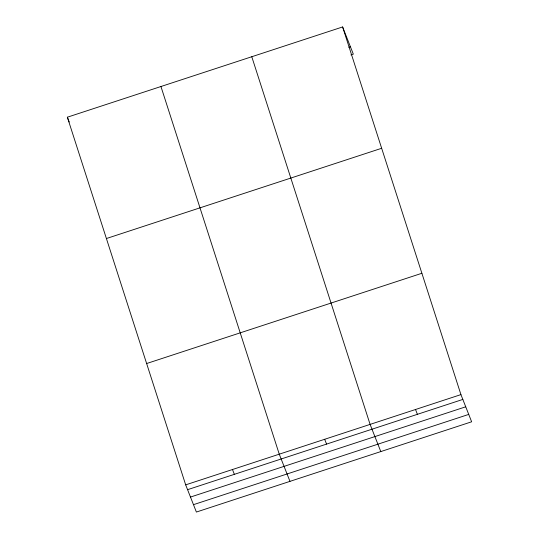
<?xml version="1.0" encoding="UTF-8"?>
<svg xmlns="http://www.w3.org/2000/svg" width="539" height="539" viewBox="0 0 539 539"><rect width="100%" height="100%" fill="white"/><g stroke="black" fill="none" stroke-linecap="round" stroke-linejoin="round"><path stroke-width="0.81" d="M342.615 26.95L460.933 394.609L471.638 421.794L196.385 512.05L185.679 484.864L67.362 117.206L342.615 26.95L353.321 54.136L350.929 54.917M348.821 47.27L350.417 46.752M106.405 238.534L381.659 148.279M146.635 363.535L421.889 273.28M185.679 484.864L460.933 394.609M187.572 489.681L462.826 399.426M190.483 497.059L465.736 406.804M193.481 504.666L468.728 414.41M415.515 409.505L417.408 414.316M380.803 451.581L370.098 424.395L251.78 56.736M324.68 439.285L326.573 444.102M289.969 481.361L279.263 454.182L160.945 86.516M232.471 469.523L234.364 474.333M67.362 117.206L69.255 122.016"/></g></svg>
